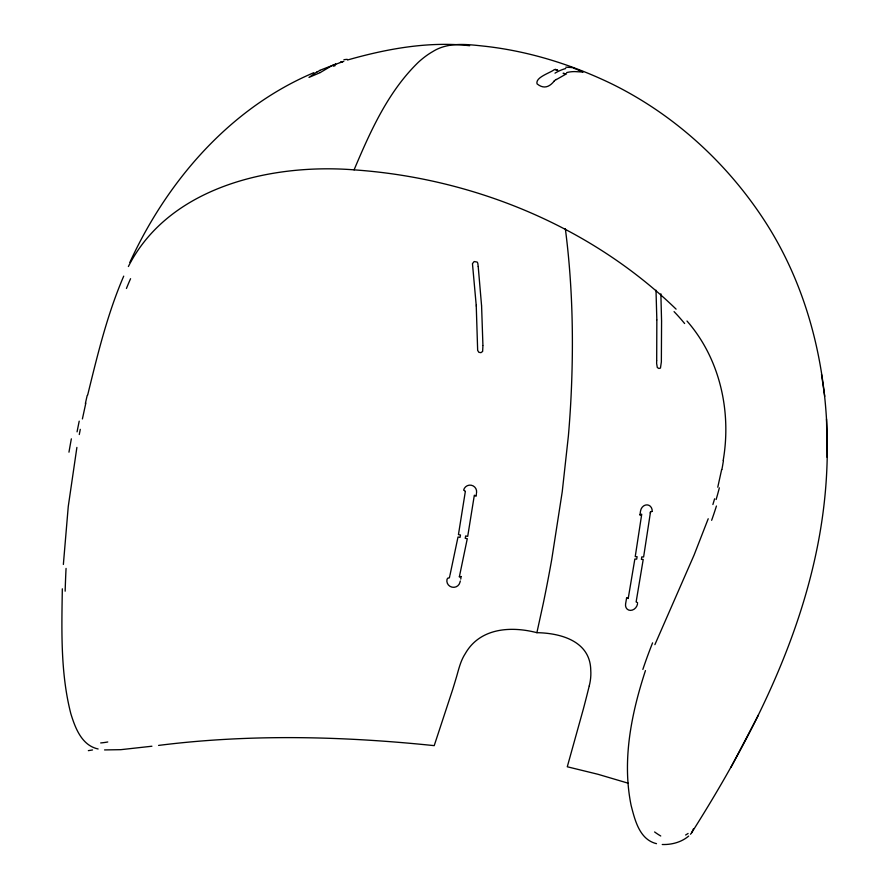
<?xml version="1.0" encoding="UTF-8"?>
<svg xmlns="http://www.w3.org/2000/svg" width="889" height="889" viewBox="0 0 889 889"><rect width="100%" height="100%" fill="white"/><g stroke="black" fill="none" stroke-linecap="round" stroke-linejoin="round"><path stroke-width="1.33" d="M656.693 360.356L656.838 320.029M656.638 362.768L656.682 360.59M656.627 363.423L657.293 367.501L658.871 368.479L660.46 368.068L661.36 361.867L661.572 321.107M62.319 588.807C61.685 630.457 60.408 672.962 70.82 713.645C75.187 727.824 81.666 745.438 98.123 748.971M128.383 266.522C168.854 186.668 271.323 163.32 354.078 169.855C370.357 131.405 387.971 91.678 418.441 62.186A340.198 113.225 -84.6 0 1 432.587 51.695C448.545 41.505 468.203 44.494 485.905 46.361C529.355 51.384 571.616 64.586 610.976 83.499C674.695 114.637 728.691 164.321 766.696 224.05C814.835 299.937 832.115 392.027 826.192 480.905C817.658 608.609 759.062 726.257 691.664 832.726L690.486 834.26M63.363 564.459L68.253 506.53L76.887 447.434M465.358 491.361L464.447 490.495M465.325 491.573L458.446 534.6L460.48 534.989L460.035 537.389L458.002 537.012L449.978 575.205M476.537 492.762L476.571 492.528A6.579 6.545 15.4 0 0 471.192 485.216A6.579 6.545 15.4 0 0 463.625 490.195M476.448 493.462L476.06 496.273A13.968 13.846 8.5 0 0 475.637 495.995L474.982 495.618A13.591 13.568 -17.9 0 1 474.337 495.217L467.714 536.345L465.658 535.967L465.225 538.323L467.281 538.69L459.357 576.828M650.326 513.109L650.515 511.786L651.748 511.531M650.481 512.008L650.381 512.675M723.179 460.491C731.625 411.674 720.023 358.734 686.986 321.029M639.969 514.898L640.524 511.042A6.79 5.779 -72.7 0 1 647.07 504.874A6.79 5.779 -72.7 0 1 652.204 511.475M650.315 513.197L643.614 556.97L641.791 556.892L641.391 559.381L643.214 559.47L636.38 600.431M637.613 603.12L637.48 602.609A11.946 9.735 -62.7 0 1 636.124 601.897L636.268 601.075M628.212 598.486L634.846 559.025L636.702 559.125L637.102 556.692L635.235 556.603L641.725 514.209A13.968 12.224 -76.4 0 1 641.191 514.475M79.277 434.543L80.288 429.365M721.657 469.514L717.767 487.216M82.399 418.941L85.822 403.139M158.575 745.415C250.009 733.87 342.698 736.17 434.21 745.638L452.645 689.62A731.869 310.039 -85.1 0 0 456.624 676.496C458.846 668.695 460.724 660.594 465.236 653.715C479.871 627.856 510.875 625.9 536.889 632.679L543.257 603.509A606.454 216.46 -84.2 0 0 551.725 559.492L562.237 491.761L568.382 435.966A347.932 109.458 -84 0 0 570.694 403.539C573.861 345.254 572.86 286.602 565.337 228.673M87.644 395.138C97.512 354.911 107.258 314.284 123.715 276.135M460.769 579.095L461.135 576.483M449.756 576.139L449.356 577.861A11.535 11.29 22.6 0 1 447.7 578.183L447.011 579.395A6.634 6.412 10.4 0 0 451.945 587.14A6.634 6.412 10.4 0 0 459.902 582.484L460.324 580.984M589.263 685.864C590.574 680.73 591.129 675.396 590.752 670.117C590.229 641.213 560.892 633.068 536.889 632.679M589.229 686.008L586.862 695.487A757.095 253.354 -84.9 0 1 583.362 709L567.282 766.774L597.908 774.263L628.156 783.198M714.612 498.807L712.889 504.541M693.553 828.659L691.664 832.726M645.458 670.584C631.334 713.656 621.9 760.273 631.112 805.401C634.913 820.025 639.402 839.483 656.493 843.672M708.211 518.754L694.076 555.069L654.893 644.647M129.85 262.388C167.276 180.878 229.995 108.08 313.861 72.676M730.902 767.429L758.45 715.045M688.686 836.071C681.452 842.227 671.628 844.839 662.249 844.506M554.025 81.299C549.446 86.866 543.924 89.467 537.034 83.844C535.145 77.21 550.469 72.865 554.347 69.598L557.747 70.264L555.225 69.264M556.236 79.643L565.582 74.332L563.126 73.265L566.537 73.954M320.318 72.52L331.919 65.653L343.832 61.297M320.184 72.62L308.983 77.41L317.006 71.876M319.873 70.32L335.775 64.164L333.531 64.997M640.402 514.72L641.18 514.431M347.499 60.008C386.937 48.773 428.62 41.127 469.659 45.717M460.746 576.539L460.369 576.617A12.59 12.146 7 0 0 459.346 576.772M151.919 746.227L120.815 749.671L104.558 749.927M582.895 72.02L576.972 71.72A386.571 106.269 -85.1 0 0 566.615 72.609M565.826 67.175L571.849 67.553M354.078 169.855C472.737 178.033 590.252 225.95 676.096 309.139M572.716 67.764L582.962 71.909M821.492 374.291L824.736 396.35M478.193 266.411L477.793 263.266A2.723 2.378 -0.4 0 0 477.704 262.911M478.215 266.578L481.571 305.76M476.182 304.905L472.459 263.655L474.159 261.533L477.093 262.055A2.611 2.267 0.7 0 1 477.437 262.433M476.204 305.271L476.237 305.983M476.26 306.272L477.66 350.388L478.871 352.311L480.938 352.655L482.627 351.444L482.927 345.721M481.594 306.016L482.916 345.265M656.004 290.203L656.838 319.762M660.871 293.803L661.56 320.818M827.159 457.402L826.526 419.019M554.992 73.154A391.56 106.436 -83.3 0 1 565.704 68.542M571.638 67.464A8.123 0.556 22.6 0 1 571.96 67.431M554.047 81.032A340.343 90.6 -82.1 0 1 556.247 79.399M628.223 598.475A12.946 10.757 -54.1 0 0 627.467 598.019L626.667 597.608L625.589 603.898A6.845 5.645 -55.9 0 0 630.479 610.387A6.845 5.645 -55.9 0 0 637.513 603.964M639.958 514.853A14.402 12.29 -68.7 0 1 640.391 514.675M688.086 833.449A548.102 87.622 17.5 0 1 685.608 835.015M660.738 835.993A339.154 92.545 75.8 0 1 654.604 831.96M642.847 669.428A237.307 107.991 -72.8 0 1 652.593 642.847M716.434 506.019A449.389 410.54 56.6 0 1 711.644 520.309M719.345 487.85A335.309 291.159 71.4 0 1 716.134 499.496M723.424 460.569A227.462 183.19 79.2 0 1 721.89 469.603M674.062 311.628A219.705 192.78 -81.9 0 1 684.619 323.529M343.932 59.696A377.114 145.407 -84.7 0 1 347.232 59.352M333.464 66.186A370.891 141.607 -82.8 0 1 335.142 65.664M317.017 72.02A328.352 128.838 -86.9 0 1 319.873 70.453M88.344 750.649A596.563 14.913 -4.4 0 1 92.523 749.96M107.769 741.971A317.062 113.97 -62 0 1 100.69 742.937M65.153 591.185A211.793 38.06 -89.9 0 1 66.053 568.427M68.964 452.168A446.234 171.877 -69.9 0 1 71.353 438.833M77.065 431.854A320.929 88.2 -72.9 0 1 79.21 421.153M85.366 403.539A211.371 36.793 -74.8 0 1 87.2 395.461M126.438 288.458A205.137 63.13 -84.7 0 1 130.572 278.702M340.498 62.352L342.687 61.685L340.498 62.352"/></g></svg>
